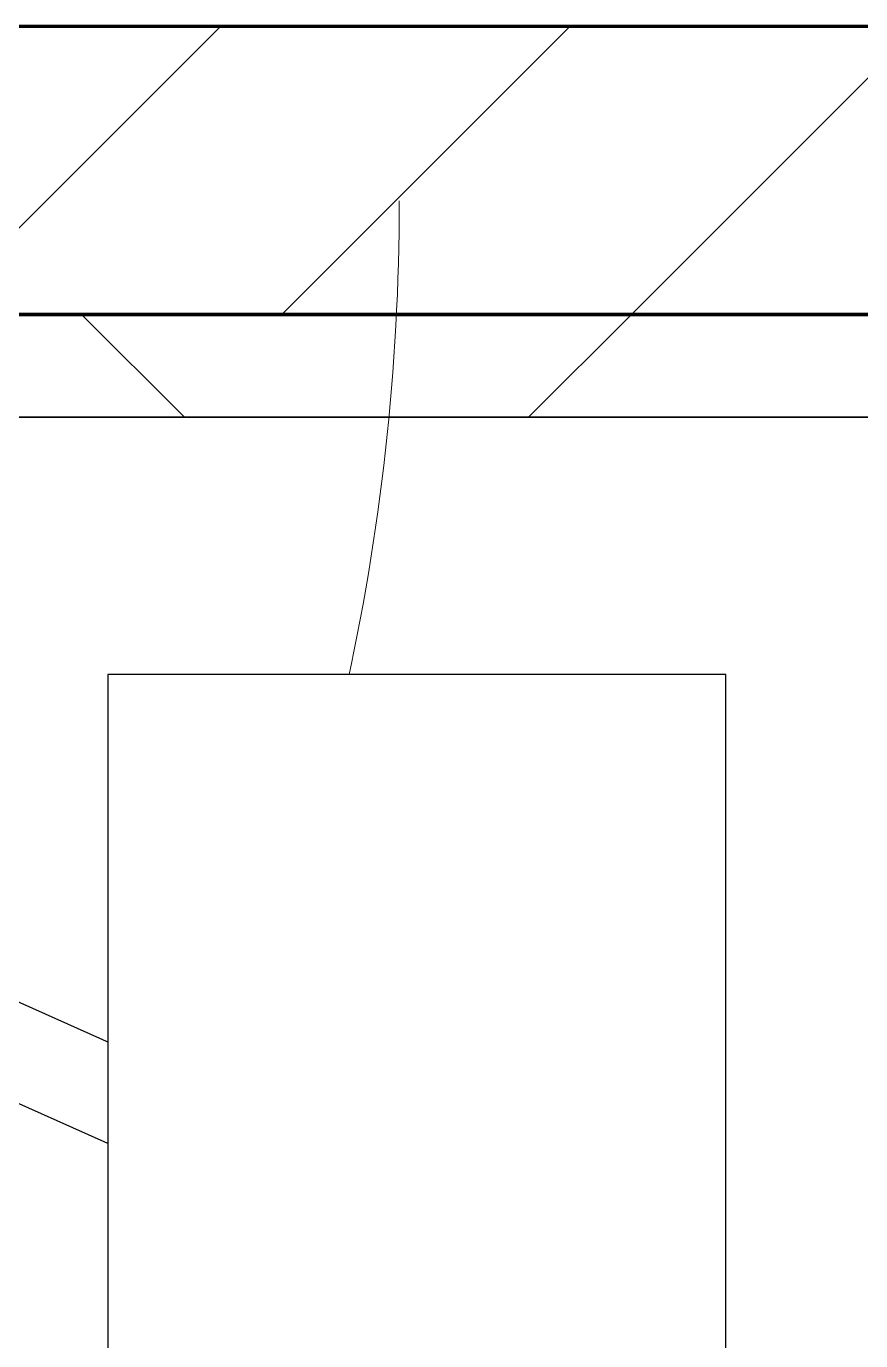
# Model space of a CAD drawing. Header units: millimetres. Extents: x -726012 to -647389, y -20772 to 18805.
# Drawn here: x -661163 to -660758, y 8120 to 8759 of the extents above; entities that cross this region are included whole.
import ezdxf
from ezdxf.xclip import XClip

# ---------------------------------------------------------------- set-up
doc = ezdxf.new("R2010")
doc.units = ezdxf.units.MM
doc.header["$XCLIPFRAME"] = 0
doc.layers.add('000 - WIPEOUT', color=250, linetype='Continuous')
doc.layers.add('A11_ALU.SOLID SHEET', color=2, linetype='Continuous')
for name, color, linetype, lineweight in [('A-DOOR-E', 2, 'Continuous', 25), ('A-DOOR-OPNG', 2, 'Continuous', 9), ('A-GLAZ-CURT', 2, 'Continuous', 9), ('A-WALL', 5, 'Continuous', 35), ('A-WALL-FNSH', 2, 'Continuous', 35), ('A-WALL-PATT', 1, 'Continuous', 35)]:
    doc.layers.add(name, color=color, linetype=linetype, lineweight=lineweight)

# ---------------------------------------------------------------- blocks, each defined once
blk = doc.blocks.new('DPA_AC-SG-PI - A1_1200x1300 mm-V1-4233-01 ENLARGED MULTI-PURPOSE LEVEL - REFLECTED CEILING PLAN - SHEET 4')
at = {"layer": 'A-DOOR-E'}
for p, q in [((-556.64, 29.95), (511.63, -447.34)), ((493.28, -488.42), (-575, -11.13)), ((511.63, -447.34), (493.28, -488.42))]:
    blk.add_line(p, q, dxfattribs=at)
at = {"layer": 'A-DOOR-OPNG'}
blk.add_arc((-500, -14.8), 1100, 334.74419, 0, dxfattribs=at)
blk = doc.blocks.new('PPLS-PP19_Custom Tile Pattern - Custom Tile Pattern-V63-4233-01 ENLARGED MULTI-PURPOSE LEVEL - REFLECTED CEILING PLAN - SHEET 4')
at = {"layer": 'A-GLAZ-CURT'}
for p, q in [((-300, 0), (300, 0)), ((300, 0), (-300, 0)), ((195.99, 0), (213.31, 0)), ((213.31, 0), (195.99, 0)), ((230.06, 0), (300, 0)), ((-300, -50), (300, -50)), ((300, -50), (-300, -50))]:
    blk.add_line(p, q, dxfattribs=at)
for points, knots in [([(-36.78, 0), (-32.43, 0), (-19.22, 0), (8.83, 0), (43.36, 0), (70.92, 0), (82.12, 0), (83.66, 0)], [-6191.144455, -6191.144455, -6191.144455, -6191.144455, -5862.463379, -5340.621928, -4573.028122, -4094.177415, -3869.465285, -3869.465285, -3869.465285, -3869.465285]), ([(-14.95, 0), (-12.45, 0), (7.81, 0), (42.82, 0), (88.72, 0), (120.63, 0), (138.28, 0), (138.53, 0)], [-460.083627, -460.083627, -460.083627, -460.083627, -429.606584, -390.253598, -346.313304, -291.370682, -290.5735, -290.5735, -290.5735, -290.5735]), ([(76.63, 0), (74.8, 0), (67.65, 0), (53.52, 0), (37, 0), (24.07, 0), (12.82, 0), (-0.43, 0), (-10.49, 0), (-14.25, 0)], [-3095.572228, -3095.572228, -3095.572228, -3095.572228, -2950.589685, -2634.532728, -2313.748533, -2106.613311, -1925.670641, -1617.263037, -1418.803938, -1418.803938, -1418.803938, -1418.803938]), ([(103.09, 0), (101.08, 0), (86.31, 0), (63.34, 0), (35.84, 0), (12, 0), (3.08, 0), (-1.67, 0), (-2.25, 0)], [-375.435014, -375.435014, -375.435014, -375.435014, -369.147452, -330.153101, -307.516438, -285.83788, -246.234814, -234.646884, -234.646884, -234.646884, -234.646884]), ([(114.39, 0), (114.2, 0), (112.08, 0), (105.42, 0), (92.38, 0), (85.59, 0), (74.4, 0), (62.26, 0), (51.85, 0), (43.81, 0), (29.53, 0), (20.67, 0), (18.85, 0), (18.16, 0)], [-8148.58938, -8148.58938, -8148.58938, -8148.58938, -8105.191388, -7723.759874, -7531.75727, -7135.649961, -6924.452779, -6738.82075, -6548.303034, -6314.283804, -6135.05769, -5972.647715, -5832.674503, -5832.674503, -5832.674503, -5832.674503]), ([(27.44, 0), (27.9, 0), (29.54, 0), (38.07, 0), (53.39, 0), (71.67, 0), (84.83, 0), (86.01, 0), (92.51, 0), (94.33, 0)], [-5037.309798, -5037.309798, -5037.309798, -5037.309798, -4887.603822, -4705.298446, -4353.683244, -3960.84581, -3759.045785, -3336.541051, -2783.776468, -2783.776468, -2783.776468, -2783.776468]), ([(136.44, 0), (121.66, 0), (86.93, 0), (51.16, 0), (31.18, 0)], [-106.750556, -106.750556, -106.750556, -106.750556, -59.610984, 0, 0, 0, 0]), ([(121.6, 0), (116.45, 0), (100.43, 0), (76.86, 0), (57.82, 0), (46.51, 0), (41.18, 0), (36.02, 0), (35.54, 0), (35.54, 0)], [-425.296832, -425.296832, -425.296832, -425.296832, -401.860199, -357.622665, -341.267687, -334.000314, -326.15566, -319.318397, -317.489778, -317.489778, -317.489778, -317.489778]), ([(36.29, 0), (37.77, 0), (48.82, 0), (64.79, 0), (95.13, 0), (114.28, 0), (121.86, 0)], [-314.598523, -314.598523, -314.598523, -314.598523, -305.899624, -287.17622, -249.500363, -197.545617, -197.545617, -197.545617, -197.545617]), ([(53.94, 0), (58.42, 0), (74.33, 0), (100.57, 0), (116.36, 0), (128.63, 0), (128.95, 0)], [-111.831706, -111.831706, -111.831706, -111.831706, -97.899267, -63.759246, -39.050993, -35.895543, -35.895543, -35.895543, -35.895543]), ([(54.09, 0), (54.49, 0), (59.54, 0), (64.47, 0), (72.74, 0), (75.22, 0), (76.03, 0), (76.21, 0)], [-774.539555, -774.539555, -774.539555, -774.539555, -753.071572, -495.328968, -421.953223, -334.951786, -290.452333, -290.452333, -290.452333, -290.452333]), ([(76.22, 0), (75.58, 0), (73.64, 0), (71.05, 0), (70.61, 0)], [-193.634889, -193.634889, -193.634889, -193.634889, -31.537676, 0, 0, 0, 0]), ([(94.4, 0), (94.4, 0), (94.64, 0), (99.11, 0), (108.97, 0), (120.79, 0), (139.94, 0), (163.31, 0), (185.23, 0), (193.62, 0), (194.69, 0), (194.79, 0)], [-2348.345796, -2348.345796, -2348.345796, -2348.345796, -2310.419338, -2233.599744, -2052.234781, -1843.028543, -1530.39897, -1095.004608, -529.74427, -295.064701, -265.121568, -265.121568, -265.121568, -265.121568]), ([(121.88, 0), (121.79, 0), (120.45, 0), (114.96, 0), (108.04, 0), (103.09, 0)], [-23.342602, -23.342602, -23.342602, -23.342602, -22.807238, -15.488593, 0, 0, 0, 0]), ([(157.9, 0), (156.77, 0), (151.67, 0), (143.29, 0), (134.04, 0), (126.24, 0), (118.6, 0), (114.23, 0), (111.98, 0), (105.66, 0), (105.23, 0), (105.23, 0)], [-10292.955006, -10292.955006, -10292.955006, -10292.955006, -10098.273015, -9847.788484, -9677.714971, -9567.007022, -9453.21225, -9220.200448, -9012.77275, -8966.157302, -8929.495943, -8929.495943, -8929.495943, -8929.495943]), ([(105.26, 0), (105.52, 0), (111.01, 0), (112.65, 0), (113.59, 0)], [-8920.561005, -8920.561005, -8920.561005, -8920.561005, -8814.835624, -8577.462505, -8577.462505, -8577.462505, -8577.462505]), ([(168.37, 0), (167.68, 0), (162.47, 0), (149.62, 0), (129.06, 0), (121.84, 0)], [-543.375029, -543.375029, -543.375029, -543.375029, -530.793311, -458.593899, -425.65498, -425.65498, -425.65498, -425.65498]), ([(129.02, 0), (129.02, 0), (124.84, 0), (123.38, 0), (122.18, 0)], [-35.386604, -35.386604, -35.386604, -35.386604, -31.430235, -23.963937, -23.963937, -23.963937, -23.963937]), ([(122.3, 0), (122.55, 0), (128.79, 0), (132.42, 0), (134.6, 0)], [-196.520326, -196.520326, -196.520326, -196.520326, -194.761443, -152.241002, -152.241002, -152.241002, -152.241002]), ([(128.58, 0), (128.8, 0), (130.16, 0), (139.26, 0), (152.67, 0), (161.24, 0), (162.19, 0), (162.75, 0)], [-633.326174, -633.326174, -633.326174, -633.326174, -627.736123, -618.981161, -602.094757, -592.980799, -581.414464, -581.414464, -581.414464, -581.414464]), ([(137.1, 0), (136, 0), (133.64, 0), (129.87, 0), (129.11, 0)], [-670.405967, -670.405967, -670.405967, -670.405967, -651.020627, -640.742133, -640.742133, -640.742133, -640.742133]), ([(193.8, 0), (193.33, 0), (190.11, 0), (183.13, 0), (171, 0), (161.95, 0), (161.28, 0), (158.35, 0), (157.85, 0), (157.77, 0)], [-11665.349007, -11665.349007, -11665.349007, -11665.349007, -11565.880756, -11105.624034, -10839.086983, -10768.332124, -10666.779182, -10580.760289, -10550.278881, -10550.278881, -10550.278881, -10550.278881]), ([(300, 0), (286.53, 0), (254.22, 0), (207.11, 0), (177.41, 0), (159.34, 0), (158.33, 0), (158.3, 0)], [-285.253232, -285.253232, -285.253232, -285.253232, -244.693688, -187.987675, -143.776725, -129.632772, -123.352749, -123.352749, -123.352749, -123.352749]), ([(159.07, 0), (159.13, 0), (160.84, 0), (165.21, 0), (174.15, 0), (185.98, 0), (208.82, 0), (219.42, 0), (230.06, 0)], [-115.643202, -115.643202, -115.643202, -115.643202, -114.681583, -87.660824, -65.295536, -41.623857, -24.459831, 0, 0, 0, 0]), ([(162.75, 0), (165.4, 0), (170.91, 0), (172.61, 0), (172.61, 0)], [-111.264224, -111.264224, -111.264224, -111.264224, -56.742688, -19.085662, -19.085662, -19.085662, -19.085662]), ([(247.1, 0), (246.76, 0), (245.04, 0), (238.34, 0), (226.56, 0), (221.1, 0), (200.27, 0), (182.99, 0), (174.27, 0), (169.67, 0), (168.99, 0)], [-9649.085549, -9649.085549, -9649.085549, -9649.085549, -9581.591397, -9406.094246, -9221.510254, -9016.44624, -8717.832359, -8253.978395, -8152.463617, -8069.855175, -8069.855175, -8069.855175, -8069.855175]), ([(215.22, 0), (214.62, 0), (210.55, 0), (203.98, 0), (187.54, 0), (175.3, 0), (169.49, 0)], [-203.825446, -203.825446, -203.825446, -203.825446, -198.527383, -184.406837, -162.427601, -142.916156, -142.916156, -142.916156, -142.916156]), ([(171.51, 0), (176.48, 0), (193.23, 0), (201.73, 0), (208.81, 0), (213.9, 0), (237.25, 0), (252.76, 0), (258.52, 0)], [-7971.819559, -7971.819559, -7971.819559, -7971.819559, -7784.112253, -7606.717214, -7289.299508, -7042.621073, -6582.165592, -6273.215415, -6273.215415, -6273.215415, -6273.215415]), ([(172.07, 0), (177.66, 0), (187.87, 0), (201.08, 0), (207.47, 0), (213.96, 0), (215.11, 0)], [-255.364076, -255.364076, -255.364076, -255.364076, -237.955587, -223.92608, -215.862851, -208.75215, -208.75215, -208.75215, -208.75215]), ([(257.56, 0), (245.83, 0), (229.23, 0), (219.94, 0), (219.02, 0)], [-11785.691348, -11785.691348, -11785.691348, -11785.691348, -11162.864862, -10856.732305, -10856.732305, -10856.732305, -10856.732305]), ([(219.9, 0), (220.86, 0), (227.84, 0), (242.06, 0), (246.54, 0), (246.96, 0)], [-10670.940496, -10670.940496, -10670.940496, -10670.940496, -10511.382485, -9925.173265, -9834.877357, -9834.877357, -9834.877357, -9834.877357]), ([(300, 0), (288.22, 0), (274.27, 0), (260.44, 0), (258.49, 0)], [-12528.858583, -12528.858583, -12528.858583, -12528.858583, -11905.454923, -11802.074078, -11802.074078, -11802.074078, -11802.074078]), ([(259.51, 0), (262.97, 0), (271.55, 0), (281.71, 0), (291.71, 0), (296.52, 0), (297.86, 0), (298.09, 0)], [-6255.469152, -6255.469152, -6255.469152, -6255.469152, -6068.460911, -5766.029927, -5566.724884, -5280.360606, -5199.253518, -5199.253518, -5199.253518, -5199.253518]), ([(284.76, 0), (284.76, 0), (285.09, 0), (287.47, 0), (293.59, 0), (297.76, 0), (300, 0)], [-4110.630118, -4110.630118, -4110.630118, -4110.630118, -4053.389046, -3959.664717, -3862.421465, -3746.95702, -3746.95702, -3746.95702, -3746.95702]), ([(297.38, 0), (295.84, 0), (291.62, 0), (285.38, 0), (284.87, 0)], [-4803.172655, -4803.172655, -4803.172655, -4803.172655, -4358.271401, -4143.037883, -4143.037883, -4143.037883, -4143.037883])]:
    blk.add_open_spline(points, degree=3, knots=knots, dxfattribs=at)
for points in [[(80.35, 0), (79.57, 0), (78.27, 0), (76.63, 0)], [(84.06, 0), (83.48, 0), (82.41, 0), (81.72, 0)], [(168.74, 0), (168.74, 0), (169.81, 0), (171.51, 0)], [(195.11, 0), (194.91, 0), (194.44, 0), (193.8, 0)]]:
    blk.add_open_spline(points, degree=3, dxfattribs=at)
blk = doc.blocks.new('PPLS-PP19_Custom Tile Pattern - Custom Tile Pattern-V64-4233-01 ENLARGED MULTI-PURPOSE LEVEL - REFLECTED CEILING PLAN - SHEET 4')
at = {"layer": 'A-GLAZ-CURT'}
for p, q in [((-300, 0), (300, 0)), ((300, 0), (-300, 0)), ((-293.07, 0), (-275.75, 0)), ((-275.75, 0), (-293.07, 0)), ((-222.32, 0), (-205, 0)), ((-205, 0), (-222.32, 0)), ((-300, -50), (300, -50)), ((300, -50), (-300, -50))]:
    blk.add_line(p, q, dxfattribs=at)
at = {"layer": 'A-GLAZ-CURT', "flags": 128}
for points in [[(-300, 0), (-291.56, 0), (-283.3, 0), (-275.2, 0), (-267.26, 0), (-259.45, 0), (-251.77, 0), (-244.2, 0), (-236.74, 0), (-229.36, 0), (-222.06, 0), (-214.83, 0), (-207.71, 0), (-200.76, 0), (-194.02, 0), (-187.54, 0), (-181.38, 0), (-175.58, 0), (-170.25, 0), (-165.64, 0), (-162.01, 0), (-159.53, 0), (-157.46, 0), (-154.52, 0), (-149.42, 0), (-141.84, 0), (-132.81, 0), (-126.08, 0)], [(-125.17, 0), (-128.55, 0), (-134.16, 0), (-140.03, 0), (-145.5, 0), (-150.63, 0), (-155.53, 0), (-160.27, 0), (-164.95, 0), (-169.65, 0), (-174.47, 0), (-179.49, 0), (-184.81, 0), (-190.44, 0), (-196.37, 0), (-202.58, 0), (-209.04, 0), (-215.73, 0), (-222.63, 0), (-229.72, 0), (-236.97, 0), (-244.39, 0), (-251.96, 0), (-259.67, 0), (-267.51, 0), (-275.48, 0), (-283.55, 0), (-291.73, 0), (-300, 0)]]:
    blk.add_lwpolyline(points, dxfattribs=at)
at = {"layer": 'A-GLAZ-CURT'}
for points, knots in [([(-300, 0), (-284.65, 0), (-236.57, 0), (-182.5, 0), (-148.38, 0), (-137.08, 0)], [-5323.127839, -5323.127839, -5323.127839, -5323.127839, -4502.809032, -2700.551212, -1552.578953, -1552.578953, -1552.578953, -1552.578953]), ([(-136.51, 0), (-159.06, 0), (-203.47, 0), (-262.56, 0), (-294.48, 0), (-300, 0)], [-17088.075023, -17088.075023, -17088.075023, -17088.075023, -15131.813646, -13729.592194, -13439.944408, -13439.944408, -13439.944408, -13439.944408]), ([(-137.88, 0), (-140.56, 0), (-147.66, 0), (-147.69, 0), (-158.72, 0), (-174.02, 0), (-185.59, 0), (-209.77, 0), (-232.01, 0), (-255.22, 0), (-262.59, 0), (-264.9, 0), (-265.4, 0)], [-3187.727384, -3187.727384, -3187.727384, -3187.727384, -2919.378265, -2477.344047, -2237.412286, -2029.680487, -1755.085331, -1400.429864, -858.079193, -543.655514, -208.940337, 0, 0, 0, 0]), ([(-258.6, 0), (-257.91, 0), (-254.26, 0), (-241.25, 0), (-225.99, 0), (-213.6, 0), (-207.43, 0), (-204.84, 0)], [-5722.54675, -5722.54675, -5722.54675, -5722.54675, -5657.471696, -5413.335975, -5017.494783, -4832.723979, -4695.263285, -4695.263285, -4695.263285, -4695.263285]), ([(-136.4, 0), (-137.67, 0), (-140.44, 0), (-149.31, 0), (-162.01, 0), (-177.91, 0), (-199.46, 0), (-216.65, 0), (-231.26, 0), (-233.46, 0), (-234, 0)], [-2590.247967, -2590.247967, -2590.247967, -2590.247967, -2418.507304, -2308.929706, -2113.765672, -1763.376603, -1422.553702, -978.033455, -846.069444, -682.911962, -682.911962, -682.911962, -682.911962]), ([(-233.49, 0), (-233.44, 0), (-232.38, 0), (-230.74, 0), (-225.3, 0), (-223.63, 0)], [-455.274641, -455.274641, -455.274641, -455.274641, -440.605512, -119.536984, 0, 0, 0, 0]), ([(-223.63, 0), (-219.39, 0), (-206.17, 0), (-188.58, 0), (-169.02, 0), (-152.51, 0), (-141.21, 0), (-136.48, 0)], [-5463.295695, -5463.295695, -5463.295695, -5463.295695, -5161.076232, -4739.070012, -4465.409639, -4149.119819, -3860.548412, -3860.548412, -3860.548412, -3860.548412]), ([(-204.3, 0), (-203.93, 0), (-197.65, 0), (-185.8, 0), (-171.77, 0), (-158.7, 0), (-157.22, 0)], [-4685.575192, -4685.575192, -4685.575192, -4685.575192, -4666.091899, -4349.945572, -4000.813434, -3840.635403, -3840.635403, -3840.635403, -3840.635403]), ([(-152.35, 0), (-151.03, 0), (-147.71, 0), (-143.57, 0), (-138.62, 0)], [-3494.978217, -3494.978217, -3494.978217, -3494.978217, -3371.022232, -3227.460399, -3227.460399, -3227.460399, -3227.460399]), ([(-118.78, 0), (-121.86, 0), (-126.28, 0), (-136.96, 0), (-147.46, 0), (-150.03, 0), (-150.57, 0)], [-5938.474035, -5938.474035, -5938.474035, -5938.474035, -5700.061948, -5508.838257, -5298.784692, -5196.16478, -5196.16478, -5196.16478, -5196.16478]), ([(-150.34, 0), (-150.07, 0), (-147.75, 0), (-144.18, 0), (-137.93, 0), (-136.56, 0)], [-4948.728362, -4948.728362, -4948.728362, -4948.728362, -4883.323924, -4440.880425, -4330.137317, -4330.137317, -4330.137317, -4330.137317]), ([(-136.5, 0), (-137.61, 0), (-142.4, 0), (-147.74, 0), (-149.07, 0)], [-6502.74196, -6502.74196, -6502.74196, -6502.74196, -6449.282163, -6277.220794, -6277.220794, -6277.220794, -6277.220794]), ([(-148.23, 0), (-146.94, 0), (-140.5, 0), (-138.22, 0), (-136.51, 0)], [-6162.058746, -6162.058746, -6162.058746, -6162.058746, -6017.569127, -5591.602405, -5591.602405, -5591.602405, -5591.602405]), ([(-136.52, 0), (-136.97, 0), (-141.79, 0), (-146.11, 0), (-146.95, 0)], [-767.569139, -767.569139, -767.569139, -767.569139, -741.901385, -489.130243, -489.130243, -489.130243, -489.130243]), ([(-146.69, 0), (-146.59, 0), (-145.49, 0), (-135.69, 0), (-128.29, 0), (-125.15, 0)], [-420.34245, -420.34245, -420.34245, -420.34245, -406.956646, -290.263673, 0, 0, 0, 0]), ([(-136.52, 0), (-133.12, 0), (-125.11, 0), (-107.3, 0), (-90.42, 0), (-75.26, 0), (-68.41, 0), (-65.12, 0), (-63.63, 0)], [-4328.896758, -4328.896758, -4328.896758, -4328.896758, -4054.690705, -3793.097032, -3402.597032, -3144.956779, -3050.982048, -2969.237017, -2969.237017, -2969.237017, -2969.237017]), ([(-136.49, 0), (-131.3, 0), (-121.67, 0), (-110.8, 0), (-99.5, 0), (-91.46, 0)], [-1532.596807, -1532.596807, -1532.596807, -1532.596807, -1002.059161, -460.363443, 0, 0, 0, 0]), ([(-136.37, 0), (-136.29, 0), (-135.42, 0), (-133.93, 0), (-128.78, 0), (-126.5, 0)], [-5579.751817, -5579.751817, -5579.751817, -5579.751817, -5560.701257, -5364.112219, -5231.017328, -5231.017328, -5231.017328, -5231.017328]), ([(-86.16, 0), (-91.37, 0), (-104.13, 0), (-122.08, 0), (-133.29, 0), (-136.36, 0)], [-1681.3698, -1681.3698, -1681.3698, -1681.3698, -1374.161226, -945.742622, -770.627825, -770.627825, -770.627825, -770.627825]), ([(-26.75, 0), (-27.82, 0), (-36.18, 0), (-53.55, 0), (-78.2, 0), (-109.73, 0), (-125.85, 0), (-136.06, 0)], [-8718.362214, -8718.362214, -8718.362214, -8718.362214, -8532.293389, -8073.216054, -7508.296369, -7004.680444, -6509.710453, -6509.710453, -6509.710453, -6509.710453]), ([(-135.7, 0), (-135.63, 0), (-132.45, 0), (-127.33, 0), (-124.19, 0), (-123.43, 0), (-123.28, 0)], [-3844.541415, -3844.541415, -3844.541415, -3844.541415, -3839.893365, -3647.167523, -3488.92562, -3439.852845, -3439.852845, -3439.852845, -3439.852845]), ([(-72.93, 0), (-75.51, 0), (-91.45, 0), (-114.41, 0), (-135.21, 0), (-135.39, 0)], [-19442.345229, -19442.345229, -19442.345229, -19442.345229, -18935.241197, -17136.203329, -17120.441938, -17120.441938, -17120.441938, -17120.441938]), ([(-127.41, 0), (-131.63, 0), (-133.16, 0), (-134.09, 0), (-134.15, 0)], [-8540.990293, -8540.990293, -8540.990293, -8540.990293, -8266.114998, -8246.473386, -8246.473386, -8246.473386, -8246.473386]), ([(-134.15, 0), (-133.32, 0), (-130.31, 0), (-117.33, 0), (-92.04, 0), (-77.55, 0), (-70.21, 0), (-68.15, 0)], [-7657.439573, -7657.439573, -7657.439573, -7657.439573, -7293.749979, -6839.55839, -6236.997189, -5713.340575, -5473.177984, -5473.177984, -5473.177984, -5473.177984]), ([(-120.13, 0), (-120.14, 0), (-120.24, 0), (-121.3, 0), (-129.25, 0), (-133.82, 0)], [-2933.992132, -2933.992132, -2933.992132, -2933.992132, -2920.575025, -2840.280255, -2731.647847, -2731.647847, -2731.647847, -2731.647847]), ([(-113.43, 0), (-113.44, 0), (-113.96, 0), (-119.73, 0), (-125.43, 0), (-127.03, 0), (-127.41, 0)], [-328.499627, -328.499627, -328.499627, -328.499627, -282.672656, -98.539552, -24.539552, 0, 0, 0, 0]), ([(-126.5, 0), (-122.44, 0), (-108.71, 0), (-86.68, 0), (-63.44, 0), (-54.4, 0), (-48.53, 0), (-30.79, 0), (-18.03, 0), (8.61, 0), (15.02, 0), (22.91, 0), (31, 0), (39.04, 0), (51.19, 0), (58.74, 0), (61.34, 0), (61.45, 0)], [-5231.017328, -5231.017328, -5231.017328, -5231.017328, -4994.692869, -4542.524482, -4008.285538, -3689.699207, -3546.54457, -3315.260113, -2864.387349, -2439.246196, -2084.094819, -1956.422387, -1818.904206, -1645.594513, -1443.202566, -1228.752106, -1120.932285, -1120.932285, -1120.932285, -1120.932285]), ([(-125.15, 0), (-124.93, 0), (-121.96, 0), (-113.01, 0), (-98.9, 0), (-85.29, 0), (-73.17, 0), (-68.3, 0), (-68.17, 0)], [-3362.7396, -3362.7396, -3362.7396, -3362.7396, -3342.215224, -3074.362186, -2902.289527, -2605.247022, -2322.099534, -2314.550239, -2314.550239, -2314.550239, -2314.550239]), ([(-122.08, 0), (-122.01, 0), (-121.69, 0), (-121.2, 0), (-120.88, 0)], [-3136.336417, -3136.336417, -3136.336417, -3136.336417, -3110.304437, -3035.164275, -3035.164275, -3035.164275, -3035.164275])]:
    blk.add_open_spline(points, degree=3, knots=knots, dxfattribs=at)
blk.add_open_spline([(-133.82, 0), (-134.44, 0), (-135.05, 0), (-135.82, 0)], degree=3, dxfattribs=at)
blk = doc.blocks.new('*U885')
at = {"layer": 'A-GLAZ-CURT', "rotation": 180}
for name, p in [('PPLS-PP19_Custom Tile Pattern - Custom Tile Pattern-V64-4233-01 ENLARGED MULTI-PURPOSE LEVEL - REFLECTED CEILING PLAN - SHEET 4', (15000, 16110.41)), ('PPLS-PP19_Custom Tile Pattern - Custom Tile Pattern-V63-4233-01 ENLARGED MULTI-PURPOSE LEVEL - REFLECTED CEILING PLAN - SHEET 4', (15600, 16110.41))]:
    blk.add_blockref(name, p, dxfattribs=at)
blk = doc.blocks.new('*U1253')
at = {"color": 3}
blk.add_wipeout([(-275, -21250), (275, -21250), (275, -21550), (-275, -21550)], dxfattribs=at).dxf.layer = '000 - WIPEOUT'
at = {"layer": 'A11_ALU.SOLID SHEET', "color": 0, "linetype": 'ByBlock'}
blk.add_lwpolyline([(-275, -21550), (275, -21550), (275, -21250), (-275, -21250)], close=True, dxfattribs=at)
blk = doc.blocks.new('*U1287')
blk.add_lwpolyline([(21173.36, -580), (28210, -580), (28210, -6849.96), (45954.15, -6849.96), (45954.15, 600), (82995.06, 600), (83086.47, 650), (90052, 650), (90392, 990), (103159.16, 990), (103159.16, 4990), (21173.36, 4990), (21173.36, 3485.45), (21203.36, 3485.45), (21203.36, 925.54), (21173.36, 925.54), (21173.36, -580)])
at = {"layer": 'A11_ALU.SOLID SHEET', "color": 0, "linetype": 'ByBlock', "rotation": 90}
blk.add_blockref('*U1253', (62308.5, 4590), dxfattribs=at)

msp = doc.modelspace()

# ---------------------------------------------------------------- hatches: boundary and pattern name
at = {"layer": 'A-WALL-PATT', "lineweight": 9}
h = msp.add_hatch(dxfattribs=at)
h.set_pattern_fill('FP_2', color=256, style=0, pattern_type=2)
h.set_pattern_definition([(45, (0, 0), (-84.852814, 84.852814), [])])
h.paths.add_polyline_path([(-653287.78, 8619.02), (-652194.48, 8619.02), (-652194.48, 8759.02), (-722165.55, 8759.02), (-722165.55, 8619.02), (-719625.62, 8619.02), (-719676.02, 8641.53), (-719679.79, 8639.36), (-719684.96, 8639.36), (-719691.03, 8644.02), (-719692.03, 8648.69), (-719757.37, 8677.88), (-719739.02, 8718.97), (-719515.31, 8619.02), (-716025.62, 8619.02), (-716076.02, 8641.53), (-716079.79, 8639.36), (-716084.96, 8639.36), (-716091.03, 8644.02), (-716092.03, 8648.69), (-716157.37, 8677.88), (-716139.02, 8718.97), (-715915.31, 8619.02), (-712425.62, 8619.02), (-712476.02, 8641.53), (-712479.79, 8639.36), (-712484.96, 8639.36), (-712491.03, 8644.02), (-712492.03, 8648.69), (-712557.37, 8677.88), (-712539.02, 8718.97), (-712315.31, 8619.02), (-708825.62, 8619.02), (-708876.02, 8641.53), (-708879.79, 8639.36), (-708884.96, 8639.36), (-708891.03, 8644.02), (-708892.03, 8648.69), (-708957.37, 8677.88), (-708939.02, 8718.97), (-708715.31, 8619.02), (-705225.62, 8619.02), (-705276.02, 8641.53), (-705279.79, 8639.36), (-705284.96, 8639.36), (-705291.03, 8644.02), (-705292.03, 8648.69), (-705357.37, 8677.88), (-705339.02, 8718.97), (-705115.31, 8619.02), (-701625.62, 8619.02), (-701676.02, 8641.53), (-701679.79, 8639.36), (-701684.96, 8639.36), (-701691.03, 8644.02), (-701692.03, 8648.69), (-701757.37, 8677.88), (-701739.02, 8718.97), (-701515.31, 8619.02), (-698025.62, 8619.02), (-698076.02, 8641.53), (-698079.79, 8639.36), (-698084.96, 8639.36), (-698091.03, 8644.02), (-698092.03, 8648.69), (-698157.37, 8677.88), (-698139.02, 8718.97), (-697915.31, 8619.02), (-694425.62, 8619.02), (-694476.02, 8641.53), (-694479.79, 8639.36), (-694484.96, 8639.36), (-694491.03, 8644.02), (-694492.03, 8648.69), (-694557.37, 8677.88), (-694539.02, 8718.97), (-694315.31, 8619.02), (-690825.62, 8619.02), (-690876.02, 8641.53), (-690879.79, 8639.36), (-690884.96, 8639.36), (-690891.03, 8644.02), (-690892.03, 8648.69), (-690957.37, 8677.88), (-690939.02, 8718.97), (-690715.31, 8619.02), (-687225.62, 8619.02), (-687276.02, 8641.53), (-687279.79, 8639.36), (-687284.96, 8639.36), (-687291.03, 8644.02), (-687292.03, 8648.69), (-687357.37, 8677.88), (-687339.02, 8718.97), (-687115.31, 8619.02), (-683626.8, 8619.54), (-683676.02, 8641.53), (-683679.79, 8639.36), (-683684.96, 8639.36), (-683691.03, 8644.02), (-683692.03, 8648.69), (-683757.37, 8677.88), (-683739.02, 8718.97), (-683515.31, 8619.02), (-680025.62, 8619.02), (-680076.02, 8641.53), (-680079.79, 8639.36), (-680084.96, 8639.36), (-680091.03, 8644.02), (-680092.03, 8648.69), (-680157.37, 8677.88), (-680139.02, 8718.97), (-679915.31, 8619.02), (-676425.62, 8619.02), (-676476.02, 8641.53), (-676479.79, 8639.36), (-676484.96, 8639.36), (-676491.03, 8644.02), (-676492.03, 8648.69), (-676557.37, 8677.88), (-676539.02, 8718.97), (-676315.31, 8619.02), (-672825.62, 8619.02), (-672876.02, 8641.53), (-672879.79, 8639.36), (-672884.96, 8639.36), (-672891.03, 8644.02), (-672892.03, 8648.69), (-672957.37, 8677.88), (-672939.02, 8718.97), (-672715.31, 8619.02), (-669225.62, 8619.02), (-669276.02, 8641.53), (-669279.79, 8639.36), (-669284.96, 8639.36), (-669291.03, 8644.02), (-669292.03, 8648.69), (-669357.37, 8677.88), (-669339.02, 8718.97), (-669115.31, 8619.02), (-665625.62, 8619.02), (-665676.02, 8641.53), (-665679.79, 8639.36), (-665684.96, 8639.36), (-665691.03, 8644.02), (-665692.03, 8648.69), (-665757.37, 8677.88), (-665739.02, 8718.97), (-665515.31, 8619.02), (-662025.62, 8619.02), (-662076.02, 8641.53), (-662079.79, 8639.36), (-662084.96, 8639.36), (-662091.03, 8644.02), (-662092.03, 8648.69), (-662157.37, 8677.88), (-662139.02, 8718.97), (-661915.31, 8619.02), (-658425.62, 8619.02), (-658476.02, 8641.53), (-658480.95, 8639.36), (-658484.96, 8639.36), (-658491.03, 8644.02), (-658492.03, 8648.69), (-658557.37, 8677.88), (-658539.02, 8718.97), (-658315.31, 8619.02), (-654825.62, 8619.02), (-654876.02, 8641.53), (-654879.79, 8639.36), (-654884.96, 8639.36), (-654891.03, 8644.02), (-654892.03, 8648.69), (-654957.37, 8677.88), (-654939.02, 8718.97), (-654715.31, 8619.02), (-653356.11, 8619.02)])
h = msp.add_hatch(dxfattribs=at)
h.set_pattern_fill('FP_3', color=256, style=0, pattern_type=2)
h.set_pattern_definition([(45, (0, 0), (-212.13203, 212.13203), []), (135, (0, 0), (-212.13203, -212.13203), [])])
h.paths.add_polyline_path([(-652194.48, 8569.02), (-652194.48, 8619.02), (-654715.31, 8619.02), (-654603.39, 8569.02), (-652262.82, 8569.02)])
h.paths.add_polyline_path([(-655132.72, 8569.02), (-654713.71, 8569.02), (-654825.62, 8619.02), (-658315.31, 8619.02), (-658203.39, 8569.02), (-655201.05, 8569.02)])
h.paths.add_polyline_path([(-658344.29, 8569.02), (-658313.71, 8569.02), (-658425.62, 8619.02), (-661915.31, 8619.02), (-661803.39, 8569.02), (-658412.62, 8569.02)])
h.paths.add_polyline_path([(-662444.15, 8569.02), (-661913.71, 8569.02), (-662025.62, 8619.02), (-665515.31, 8619.02), (-665403.39, 8569.02), (-662512.48, 8569.02)])
h.paths.add_polyline_path([(-665782.37, 8569.02), (-665513.71, 8569.02), (-665625.62, 8619.02), (-669115.31, 8619.02), (-669003.39, 8569.02), (-665860.71, 8569.02)])
h.paths.add_polyline_path([(-670712.22, 8569.02), (-669113.71, 8569.02), (-669225.62, 8619.02), (-672715.31, 8619.02), (-672603.39, 8569.02), (-670780.55, 8569.02)])
h.paths.add_polyline_path([(-672967.14, 8569.02), (-672713.71, 8569.02), (-672825.62, 8619.02), (-676315.31, 8619.02), (-676203.39, 8569.02), (-672982.37, 8569.02)])
h.paths.add_polyline_path([(-676313.71, 8569.02), (-676425.62, 8619.02), (-679915.31, 8619.02), (-679803.39, 8569.02), (-676315.37, 8569.02)])
h.paths.add_polyline_path([(-679913.71, 8569.02), (-680025.62, 8619.02), (-683515.31, 8619.02), (-683403.39, 8569.02), (-679936.92, 8569.02)])
h.paths.add_polyline_path([(-685676.73, 8569.02), (-683513.71, 8569.02), (-683626.8, 8619.02), (-687115.31, 8619.02), (-687003.39, 8569.02), (-685745.06, 8569.02)])
h.paths.add_polyline_path([(-687113.71, 8569.02), (-687225.62, 8619.02), (-690715.31, 8619.02), (-690603.39, 8569.02), (-687180.02, 8569.02)])
h.paths.add_polyline_path([(-690713.71, 8569.02), (-690825.62, 8619.02), (-694315.31, 8619.02), (-694203.39, 8569.02), (-690733.24, 8569.02)])
h.paths.add_polyline_path([(-700582.37, 8569.02), (-697913.71, 8569.02), (-698025.62, 8619.02), (-701515.31, 8619.02), (-701403.39, 8569.02), (-700709.58, 8569.02)])
h.paths.add_polyline_path([(-694313.71, 8569.02), (-694425.62, 8619.02), (-697915.31, 8619.02), (-697803.39, 8569.02), (-694354.78, 8569.02)])
h.paths.add_polyline_path([(-701513.71, 8569.02), (-701625.62, 8619.02), (-705115.31, 8619.02), (-705003.39, 8569.02), (-701529.55, 8569.02)])
h.paths.add_polyline_path([(-707132.7, 8569.02), (-705113.71, 8569.02), (-705225.62, 8619.02), (-708715.31, 8619.02), (-708603.39, 8569.02), (-707269.37, 8569.02)])
h.paths.add_polyline_path([(-708713.71, 8569.02), (-708825.62, 8619.02), (-712315.31, 8619.02), (-712203.39, 8569.02), (-708772.65, 8569.02)])
h.paths.add_polyline_path([(-712582.37, 8569.02), (-712313.71, 8569.02), (-712425.62, 8619.02), (-715915.31, 8619.02), (-715803.39, 8569.02), (-712599.19, 8569.02)])
h.paths.add_polyline_path([(-721277.24, 8569.02), (-719513.71, 8569.02), (-719625.62, 8619.02), (-722165.55, 8619.02), (-722165.55, 8569.02), (-721345.58, 8569.02)])
h.paths.add_polyline_path([(-717519.03, 8569.02), (-715913.71, 8569.02), (-716025.62, 8619.02), (-719515.31, 8619.02), (-719403.39, 8569.02), (-717587.36, 8569.02)])

# ---------------------------------------------------------------- linework, layer by layer
at = {"layer": 'A-WALL', "color": 7, "lineweight": 70}
for p, q in [((-662182.37, 8759.02), (-660982.37, 8759.02)), ((-660982.37, 8759.02), (-658582.37, 8759.02)), ((-660982.37, 8619.02), (-661915.31, 8619.02)), ((-661915.31, 8619.02), (-660982.37, 8619.02)), ((-658582.37, 8619.02), (-660982.37, 8619.02)), ((-660982.37, 8619.02), (-658582.37, 8619.02))]:
    msp.add_line(p, q, dxfattribs=at)
at = {"layer": 'A-WALL-FNSH', "color": 250}
for p, q in [((-660982.37, 8569.02), (-661803.39, 8569.02)), ((-658582.37, 8569.02), (-660982.37, 8569.02))]:
    msp.add_line(p, q, dxfattribs=at)

# ---------------------------------------------------------------- block references
msp.add_blockref('*U885', (-676282.37, -7541.39))
at = {"layer": 'A-DOOR-E'}
msp.add_blockref('DPA_AC-SG-PI - A1_1200x1300 mm-V1-4233-01 ENLARGED MULTI-PURPOSE LEVEL - REFLECTED CEILING PLAN - SHEET 4', (-661582.37, 8689.02), dxfattribs=at)

# ---------------------------------------------------------------- next in the draw order: block references
at = {"layer": 'A11_ALU.SOLID SHEET'}
ref = msp.add_blockref('*U1287', (-744682.37, 3579.02), dxfattribs=at)
XClip(ref).set_block_clipping_path([(22516.8245944298, -23612.0000696909), (92487.8891097467, 7199.9972603897)])

doc.saveas('drawing.dxf')
